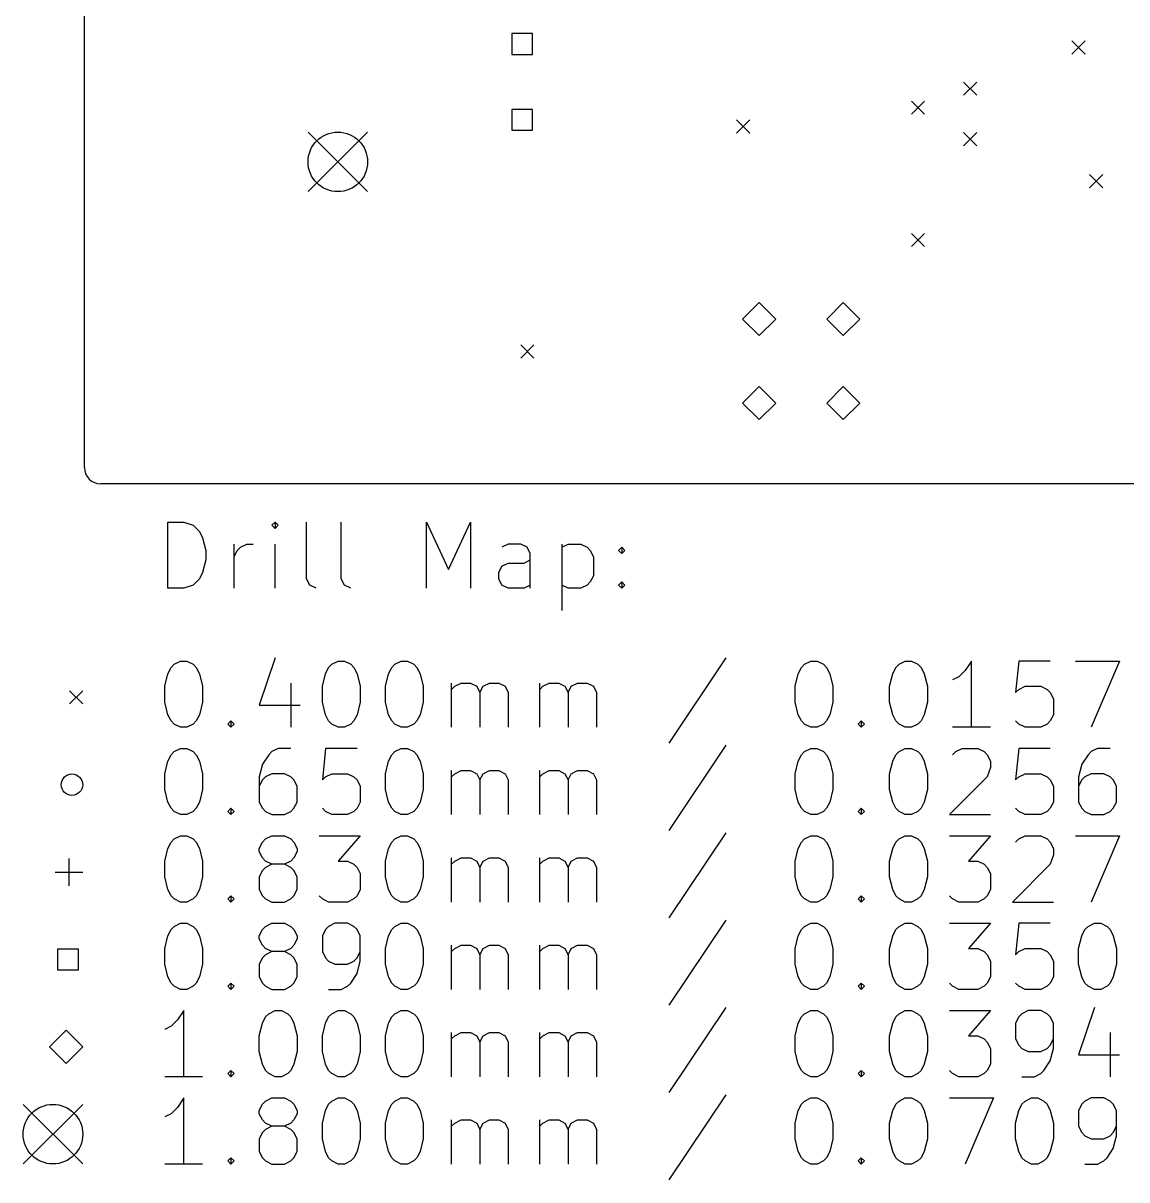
# Model space of a CAD drawing. Extents: x 50.9 to 117.2, y -177.8 to -106.7.
# Drawn here: x 50.88 to 84.24, y -177.5 to -142.55 of the extents above; entities that cross this region are included whole.
import ezdxf

# ---------------------------------------------------------------- set-up
doc = ezdxf.new("R2010")
doc.units = 0
doc.layers.add('BLACK', color=7, linetype='CONTINUOUS')

msp = doc.modelspace()

# ---------------------------------------------------------------- linework, layer by layer
at = {"layer": 'BLACK', "linetype": 'CONTINUOUS'}
for p, q in [((52.732, -155.968), (52.732, -107.168)), ((66.2772, -142.862), (65.6478, -142.862)), ((65.6478, -142.862), (65.6478, -143.491)), ((66.2772, -143.491), (66.2772, -142.862)), ((82.5786, -143.081), (82.9786, -143.481)), ((82.9786, -143.081), (82.5786, -143.481)), ((65.6478, -143.491), (66.2772, -143.491)), ((79.302, -144.326), (79.702, -144.726)), ((79.702, -144.326), (79.302, -144.726)), ((77.7272, -144.898), (78.1272, -145.298)), ((78.1272, -144.898), (77.7272, -145.298)), ((66.2772, -145.152), (65.6478, -145.152)), ((65.6478, -145.152), (65.6478, -145.781)), ((66.2772, -145.781), (66.2772, -145.152)), ((72.444, -145.469), (72.844, -145.869)), ((72.844, -145.469), (72.444, -145.869)), ((59.4925, -145.837), (61.2925, -147.636)), ((61.2925, -145.837), (59.4925, -147.636)), ((65.6478, -145.781), (66.2772, -145.781)), ((79.302, -145.85), (79.702, -146.25)), ((79.702, -145.85), (79.302, -146.25)), ((83.112, -147.12), (83.512, -147.52)), ((83.512, -147.12), (83.112, -147.52)), ((77.7272, -148.898), (78.1272, -149.298)), ((78.1272, -148.898), (77.7272, -149.298)), ((73.1266, -150.986), (72.6266, -151.486)), ((73.6266, -151.486), (73.1266, -150.986)), ((75.6666, -150.986), (75.1666, -151.486)), ((76.1666, -151.486), (75.6666, -150.986)), ((72.6266, -151.486), (73.1266, -151.986)), ((73.1266, -151.986), (73.6266, -151.486)), ((75.1666, -151.486), (75.6666, -151.986)), ((75.6666, -151.986), (76.1666, -151.486)), ((65.9203, -152.268), (66.3203, -152.668)), ((66.3203, -152.268), (65.9203, -152.668)), ((73.1266, -153.526), (72.6266, -154.026)), ((73.6266, -154.026), (73.1266, -153.526)), ((75.6666, -153.526), (75.1666, -154.026)), ((76.1666, -154.026), (75.6666, -153.526)), ((72.6266, -154.026), (73.1266, -154.526)), ((73.1266, -154.526), (73.6266, -154.026)), ((75.1666, -154.026), (75.6666, -154.526)), ((75.6666, -154.526), (76.1666, -154.026)), ((88.8606, -156.468), (53.232, -156.468)), ((55.2582, -159.623), (55.2582, -157.623)), ((55.2582, -157.623), (55.7344, -157.623)), ((55.7344, -157.623), (56.0201, -157.718)), ((58.4963, -157.623), (58.401, -157.718)), ((58.5915, -157.718), (58.4963, -157.623)), ((58.4963, -157.623), (58.4963, -157.813)), ((59.4487, -159.337), (59.4487, -157.623)), ((60.4963, -159.337), (60.4963, -157.623)), ((63.0677, -159.623), (63.0677, -157.623)), ((63.0677, -157.623), (63.7344, -159.051)), ((63.7344, -159.051), (64.401, -157.623)), ((64.401, -157.623), (64.401, -159.623)), ((56.0201, -157.718), (56.2106, -157.908)), ((56.2106, -157.908), (56.3058, -158.099)), ((58.401, -157.718), (58.4963, -157.813)), ((58.4963, -157.813), (58.5915, -157.718)), ((56.3058, -158.099), (56.401, -158.48)), ((57.2582, -159.623), (57.2582, -158.289)), ((57.4487, -158.385), (57.6391, -158.289)), ((57.6391, -158.289), (57.8296, -158.289)), ((58.4963, -159.623), (58.4963, -158.289)), ((65.5439, -158.289), (65.3534, -158.385)), ((65.9249, -158.289), (65.5439, -158.289)), ((66.1153, -158.385), (65.9249, -158.289)), ((67.163, -158.289), (67.163, -160.289)), ((67.163, -158.385), (67.3534, -158.289)), ((67.3534, -158.289), (67.7344, -158.289)), ((67.7344, -158.289), (67.9249, -158.385)), ((56.401, -158.48), (56.401, -158.766)), ((57.2582, -158.67), (57.3534, -158.48)), ((57.3534, -158.48), (57.4487, -158.385)), ((66.2106, -158.575), (66.1153, -158.385)), ((66.2106, -159.623), (66.2106, -158.575)), ((67.9249, -158.385), (68.0201, -158.48)), ((68.0201, -158.48), (68.1153, -158.67)), ((68.1153, -158.67), (68.1153, -159.242)), ((68.8772, -158.48), (68.9725, -158.385)), ((68.9725, -158.575), (68.8772, -158.48)), ((68.9725, -158.385), (69.0677, -158.48)), ((68.9725, -158.385), (68.9725, -158.575)), ((69.0677, -158.48), (68.9725, -158.575)), ((56.401, -158.766), (56.3058, -159.147)), ((65.2582, -159.147), (65.3534, -158.956)), ((65.3534, -158.956), (65.5439, -158.861)), ((65.5439, -158.861), (66.0201, -158.861)), ((66.0201, -158.861), (66.2106, -158.766)), ((56.2106, -159.337), (56.0201, -159.528)), ((56.3058, -159.147), (56.2106, -159.337)), ((59.5439, -159.528), (59.4487, -159.337)), ((60.5915, -159.528), (60.4963, -159.337)), ((65.2582, -159.337), (65.2582, -159.147)), ((65.3534, -159.528), (65.2582, -159.337)), ((68.1153, -159.242), (68.0201, -159.432)), ((55.7344, -159.623), (55.2582, -159.623)), ((56.0201, -159.528), (55.7344, -159.623)), ((59.7344, -159.623), (59.5439, -159.528)), ((60.782, -159.623), (60.5915, -159.528)), ((65.5439, -159.623), (65.3534, -159.528)), ((66.0201, -159.623), (65.5439, -159.623)), ((66.2106, -159.528), (66.0201, -159.623)), ((67.3534, -159.623), (67.163, -159.528)), ((67.7344, -159.623), (67.3534, -159.623)), ((67.9249, -159.528), (67.7344, -159.623)), ((68.0201, -159.432), (67.9249, -159.528)), ((68.8772, -159.528), (68.9725, -159.432)), ((68.9725, -159.623), (68.8772, -159.528)), ((68.9725, -159.432), (69.0677, -159.528)), ((68.9725, -159.432), (68.9725, -159.623)), ((69.0677, -159.528), (68.9725, -159.623)), ((55.4487, -161.918), (55.6391, -161.823)), ((55.6391, -161.823), (55.8296, -161.823)), ((55.8296, -161.823), (56.0201, -161.918)), ((58.4963, -161.728), (58.0201, -163.156)), ((60.2106, -161.918), (60.401, -161.823)), ((60.401, -161.823), (60.5915, -161.823)), ((60.5915, -161.823), (60.782, -161.918)), ((62.1153, -161.918), (62.3058, -161.823)), ((62.3058, -161.823), (62.4963, -161.823)), ((62.4963, -161.823), (62.6868, -161.918)), ((72.1153, -161.728), (70.401, -164.299)), ((74.4963, -161.918), (74.6868, -161.823)), ((74.6868, -161.823), (74.8772, -161.823)), ((74.8772, -161.823), (75.0677, -161.918)), ((77.3534, -161.918), (77.5439, -161.823)), ((77.5439, -161.823), (77.7344, -161.823)), ((77.7344, -161.823), (77.9249, -161.918)), ((79.5439, -161.823), (79.3534, -162.108)), ((79.5439, -163.823), (79.5439, -161.823)), ((80.9725, -161.823), (80.8772, -162.775)), ((81.9249, -161.823), (80.9725, -161.823)), ((82.6868, -161.823), (84.0201, -161.823)), ((84.0201, -161.823), (83.163, -163.823)), ((55.2582, -162.204), (55.3534, -162.013)), ((55.3534, -162.013), (55.4487, -161.918)), ((56.0201, -161.918), (56.1153, -162.013)), ((56.1153, -162.013), (56.2106, -162.204)), ((60.0201, -162.204), (60.1153, -162.013)), ((60.1153, -162.013), (60.2106, -161.918)), ((60.782, -161.918), (60.8772, -162.013)), ((60.8772, -162.013), (60.9725, -162.204)), ((61.9249, -162.204), (62.0201, -162.013)), ((62.0201, -162.013), (62.1153, -161.918)), ((62.6868, -161.918), (62.782, -162.013)), ((62.782, -162.013), (62.8772, -162.204)), ((74.3058, -162.204), (74.401, -162.013)), ((74.401, -162.013), (74.4963, -161.918)), ((75.0677, -161.918), (75.163, -162.013)), ((75.163, -162.013), (75.2582, -162.204)), ((77.163, -162.204), (77.2582, -162.013)), ((77.2582, -162.013), (77.3534, -161.918)), ((77.9249, -161.918), (78.0201, -162.013)), ((78.0201, -162.013), (78.1153, -162.204)), ((79.3534, -162.108), (79.163, -162.299)), ((55.163, -162.585), (55.2582, -162.204)), ((56.2106, -162.204), (56.3058, -162.585)), ((58.9725, -162.489), (58.9725, -163.823)), ((59.9249, -162.585), (60.0201, -162.204)), ((60.9725, -162.204), (61.0677, -162.585)), ((61.8296, -162.585), (61.9249, -162.204)), ((62.8772, -162.204), (62.9725, -162.585)), ((63.8296, -163.823), (63.8296, -162.489)), ((63.9249, -162.585), (64.1153, -162.489)), ((64.1153, -162.489), (64.401, -162.489)), ((64.401, -162.489), (64.5915, -162.585)), ((64.782, -162.585), (64.9725, -162.489)), ((64.9725, -162.489), (65.2582, -162.489)), ((65.2582, -162.489), (65.4487, -162.585)), ((66.4963, -163.823), (66.4963, -162.489)), ((66.5915, -162.585), (66.782, -162.489)), ((66.782, -162.489), (67.0677, -162.489)), ((67.0677, -162.489), (67.2582, -162.585)), ((67.4487, -162.585), (67.6391, -162.489)), ((67.6391, -162.489), (67.9249, -162.489)), ((67.9249, -162.489), (68.1153, -162.585)), ((74.2106, -162.585), (74.3058, -162.204)), ((75.2582, -162.204), (75.3534, -162.585)), ((77.0677, -162.585), (77.163, -162.204)), ((78.1153, -162.204), (78.2106, -162.585)), ((79.163, -162.299), (78.9725, -162.394)), ((52.282, -162.718), (52.682, -163.118)), ((52.682, -162.718), (52.282, -163.118)), ((55.163, -163.061), (55.163, -162.585)), ((56.3058, -162.585), (56.3058, -163.061)), ((59.9249, -163.061), (59.9249, -162.585)), ((61.0677, -162.585), (61.0677, -163.061)), ((61.8296, -163.061), (61.8296, -162.585)), ((62.9725, -162.585), (62.9725, -163.061)), ((63.8296, -162.68), (63.9249, -162.585)), ((64.5915, -162.585), (64.6868, -162.775)), ((64.6868, -162.775), (64.782, -162.585)), ((64.6868, -162.775), (64.6868, -163.823)), ((65.4487, -162.585), (65.5439, -162.775)), ((65.5439, -162.775), (65.5439, -163.823)), ((66.4963, -162.68), (66.5915, -162.585)), ((67.2582, -162.585), (67.3534, -162.775)), ((67.3534, -162.775), (67.4487, -162.585)), ((67.3534, -162.775), (67.3534, -163.823)), ((68.1153, -162.585), (68.2106, -162.775)), ((68.2106, -162.775), (68.2106, -163.823)), ((74.2106, -163.061), (74.2106, -162.585)), ((75.3534, -162.585), (75.3534, -163.061)), ((77.0677, -163.061), (77.0677, -162.585)), ((78.2106, -162.585), (78.2106, -163.061)), ((80.8772, -162.775), (80.9725, -162.68)), ((80.9725, -162.68), (81.163, -162.585)), ((81.163, -162.585), (81.6391, -162.585)), ((81.6391, -162.585), (81.8296, -162.68)), ((81.8296, -162.68), (81.9249, -162.775)), ((81.9249, -162.775), (82.0201, -162.966)), ((55.2582, -163.442), (55.163, -163.061)), ((56.3058, -163.061), (56.2106, -163.442)), ((58.0201, -163.156), (59.2582, -163.156)), ((60.0201, -163.442), (59.9249, -163.061)), ((61.0677, -163.061), (60.9725, -163.442)), ((61.9249, -163.442), (61.8296, -163.061)), ((62.9725, -163.061), (62.8772, -163.442)), ((74.3058, -163.442), (74.2106, -163.061)), ((75.3534, -163.061), (75.2582, -163.442)), ((77.163, -163.442), (77.0677, -163.061)), ((78.2106, -163.061), (78.1153, -163.442)), ((82.0201, -162.966), (82.0201, -163.442)), ((55.3534, -163.632), (55.2582, -163.442)), ((56.2106, -163.442), (56.1153, -163.632)), ((60.1153, -163.632), (60.0201, -163.442)), ((60.9725, -163.442), (60.8772, -163.632)), ((62.0201, -163.632), (61.9249, -163.442)), ((62.8772, -163.442), (62.782, -163.632)), ((74.401, -163.632), (74.3058, -163.442)), ((75.2582, -163.442), (75.163, -163.632)), ((77.2582, -163.632), (77.163, -163.442)), ((78.1153, -163.442), (78.0201, -163.632)), ((82.0201, -163.442), (81.9249, -163.632)), ((55.4487, -163.728), (55.3534, -163.632)), ((55.6391, -163.823), (55.4487, -163.728)), ((55.8296, -163.823), (55.6391, -163.823)), ((56.0201, -163.728), (55.8296, -163.823)), ((56.1153, -163.632), (56.0201, -163.728)), ((57.0677, -163.728), (57.163, -163.632)), ((57.163, -163.823), (57.0677, -163.728)), ((57.163, -163.632), (57.2582, -163.728)), ((57.163, -163.632), (57.163, -163.823)), ((57.2582, -163.728), (57.163, -163.823)), ((60.2106, -163.728), (60.1153, -163.632)), ((60.401, -163.823), (60.2106, -163.728)), ((60.5915, -163.823), (60.401, -163.823)), ((60.782, -163.728), (60.5915, -163.823)), ((60.8772, -163.632), (60.782, -163.728)), ((62.1153, -163.728), (62.0201, -163.632)), ((62.3058, -163.823), (62.1153, -163.728)), ((62.4963, -163.823), (62.3058, -163.823)), ((62.6868, -163.728), (62.4963, -163.823)), ((62.782, -163.632), (62.6868, -163.728)), ((74.4963, -163.728), (74.401, -163.632)), ((74.6868, -163.823), (74.4963, -163.728)), ((74.8772, -163.823), (74.6868, -163.823)), ((75.0677, -163.728), (74.8772, -163.823)), ((75.163, -163.632), (75.0677, -163.728)), ((76.1153, -163.728), (76.2106, -163.632)), ((76.2106, -163.823), (76.1153, -163.728)), ((76.2106, -163.632), (76.3058, -163.728)), ((76.2106, -163.632), (76.2106, -163.823)), ((76.3058, -163.728), (76.2106, -163.823)), ((77.3534, -163.728), (77.2582, -163.632)), ((77.5439, -163.823), (77.3534, -163.728)), ((77.7344, -163.823), (77.5439, -163.823)), ((77.9249, -163.728), (77.7344, -163.823)), ((78.0201, -163.632), (77.9249, -163.728)), ((80.1153, -163.823), (78.9725, -163.823)), ((80.9725, -163.728), (80.8772, -163.632)), ((81.163, -163.823), (80.9725, -163.728)), ((81.6391, -163.823), (81.163, -163.823)), ((81.8296, -163.728), (81.6391, -163.823)), ((81.9249, -163.632), (81.8296, -163.728)), ((55.3534, -164.653), (55.4487, -164.558)), ((55.4487, -164.558), (55.6391, -164.463)), ((55.6391, -164.463), (55.8296, -164.463)), ((55.8296, -164.463), (56.0201, -164.558)), ((56.0201, -164.558), (56.1153, -164.653)), ((58.401, -164.558), (58.3058, -164.653)), ((58.5915, -164.463), (58.401, -164.558)), ((58.9725, -164.463), (58.5915, -164.463)), ((60.0201, -164.463), (59.9249, -165.415)), ((60.9725, -164.463), (60.0201, -164.463)), ((62.0201, -164.653), (62.1153, -164.558)), ((62.1153, -164.558), (62.3058, -164.463)), ((62.3058, -164.463), (62.4963, -164.463)), ((62.4963, -164.463), (62.6868, -164.558)), ((62.6868, -164.558), (62.782, -164.653)), ((72.1153, -164.368), (70.401, -166.939)), ((74.401, -164.653), (74.4963, -164.558)), ((74.4963, -164.558), (74.6868, -164.463)), ((74.6868, -164.463), (74.8772, -164.463)), ((74.8772, -164.463), (75.0677, -164.558)), ((75.0677, -164.558), (75.163, -164.653)), ((77.2582, -164.653), (77.3534, -164.558)), ((77.3534, -164.558), (77.5439, -164.463)), ((77.5439, -164.463), (77.7344, -164.463)), ((77.7344, -164.463), (77.9249, -164.558)), ((77.9249, -164.558), (78.0201, -164.653)), ((78.9725, -164.653), (79.0677, -164.558)), ((79.0677, -164.558), (79.2582, -164.463)), ((79.2582, -164.463), (79.7344, -164.463)), ((79.7344, -164.463), (79.9249, -164.558)), ((79.9249, -164.558), (80.0201, -164.653)), ((80.9725, -164.463), (80.8772, -165.415)), ((81.9249, -164.463), (80.9725, -164.463)), ((83.163, -164.558), (83.0677, -164.653)), ((83.3534, -164.463), (83.163, -164.558)), ((83.7344, -164.463), (83.3534, -164.463)), ((55.163, -165.225), (55.2582, -164.844)), ((55.2582, -164.844), (55.3534, -164.653)), ((56.1153, -164.653), (56.2106, -164.844)), ((56.2106, -164.844), (56.3058, -165.225)), ((58.1153, -164.939), (58.0201, -165.32)), ((58.3058, -164.653), (58.1153, -164.939)), ((61.8296, -165.225), (61.9249, -164.844)), ((61.9249, -164.844), (62.0201, -164.653)), ((62.782, -164.653), (62.8772, -164.844)), ((62.8772, -164.844), (62.9725, -165.225)), ((74.2106, -165.225), (74.3058, -164.844)), ((74.3058, -164.844), (74.401, -164.653)), ((75.163, -164.653), (75.2582, -164.844)), ((75.2582, -164.844), (75.3534, -165.225)), ((77.0677, -165.225), (77.163, -164.844)), ((77.163, -164.844), (77.2582, -164.653)), ((78.0201, -164.653), (78.1153, -164.844)), ((78.1153, -164.844), (78.2106, -165.225)), ((80.0201, -164.653), (80.1153, -164.844)), ((80.1153, -164.844), (80.1153, -165.034)), ((82.8772, -164.939), (82.782, -165.32)), ((83.0677, -164.653), (82.8772, -164.939)), ((55.163, -165.701), (55.163, -165.225)), ((56.3058, -165.225), (56.3058, -165.701)), ((58.0201, -165.32), (58.0201, -166.082)), ((58.2106, -165.32), (58.1153, -165.415)), ((58.401, -165.225), (58.2106, -165.32)), ((58.782, -165.225), (58.401, -165.225)), ((58.9725, -165.32), (58.782, -165.225)), ((59.0677, -165.415), (58.9725, -165.32)), ((59.9249, -165.415), (60.0201, -165.32)), ((60.0201, -165.32), (60.2106, -165.225)), ((60.2106, -165.225), (60.6868, -165.225)), ((60.6868, -165.225), (60.8772, -165.32)), ((60.8772, -165.32), (60.9725, -165.415)), ((61.8296, -165.701), (61.8296, -165.225)), ((62.9725, -165.225), (62.9725, -165.701)), ((63.8296, -166.463), (63.8296, -165.129)), ((63.8296, -165.32), (63.9249, -165.225)), ((63.9249, -165.225), (64.1153, -165.129)), ((64.1153, -165.129), (64.401, -165.129)), ((64.401, -165.129), (64.5915, -165.225)), ((64.5915, -165.225), (64.6868, -165.415)), ((64.6868, -165.415), (64.782, -165.225)), ((64.782, -165.225), (64.9725, -165.129)), ((64.9725, -165.129), (65.2582, -165.129)), ((65.2582, -165.129), (65.4487, -165.225)), ((65.4487, -165.225), (65.5439, -165.415)), ((66.4963, -166.463), (66.4963, -165.129)), ((66.4963, -165.32), (66.5915, -165.225)), ((66.5915, -165.225), (66.782, -165.129)), ((66.782, -165.129), (67.0677, -165.129)), ((67.0677, -165.129), (67.2582, -165.225)), ((67.2582, -165.225), (67.3534, -165.415)), ((67.3534, -165.415), (67.4487, -165.225)), ((67.4487, -165.225), (67.6391, -165.129)), ((67.6391, -165.129), (67.9249, -165.129)), ((67.9249, -165.129), (68.1153, -165.225)), ((68.1153, -165.225), (68.2106, -165.415)), ((74.2106, -165.701), (74.2106, -165.225)), ((75.3534, -165.225), (75.3534, -165.701)), ((77.0677, -165.701), (77.0677, -165.225)), ((78.2106, -165.225), (78.2106, -165.701)), ((80.0201, -165.32), (78.8772, -166.463)), ((80.1153, -165.034), (80.0201, -165.32)), ((80.8772, -165.415), (80.9725, -165.32)), ((80.9725, -165.32), (81.163, -165.225)), ((81.163, -165.225), (81.6391, -165.225)), ((81.6391, -165.225), (81.8296, -165.32)), ((81.8296, -165.32), (81.9249, -165.415)), ((82.782, -165.32), (82.782, -166.082)), ((82.9725, -165.32), (82.8772, -165.415)), ((83.163, -165.225), (82.9725, -165.32)), ((83.5439, -165.225), (83.163, -165.225)), ((83.7344, -165.32), (83.5439, -165.225)), ((83.8296, -165.415), (83.7344, -165.32)), ((58.1153, -165.415), (58.0201, -165.606)), ((59.163, -165.606), (59.0677, -165.415)), ((59.163, -166.082), (59.163, -165.606)), ((60.9725, -165.415), (61.0677, -165.606)), ((61.0677, -165.606), (61.0677, -166.082)), ((64.6868, -165.415), (64.6868, -166.463)), ((65.5439, -165.415), (65.5439, -166.463)), ((67.3534, -165.415), (67.3534, -166.463)), ((68.2106, -165.415), (68.2106, -166.463)), ((81.9249, -165.415), (82.0201, -165.606)), ((82.0201, -165.606), (82.0201, -166.082)), ((82.8772, -165.415), (82.782, -165.606)), ((83.9249, -165.606), (83.8296, -165.415)), ((83.9249, -166.082), (83.9249, -165.606)), ((55.2582, -166.082), (55.163, -165.701)), ((56.3058, -165.701), (56.2106, -166.082)), ((61.9249, -166.082), (61.8296, -165.701)), ((62.9725, -165.701), (62.8772, -166.082)), ((74.3058, -166.082), (74.2106, -165.701)), ((75.3534, -165.701), (75.2582, -166.082)), ((77.163, -166.082), (77.0677, -165.701)), ((78.2106, -165.701), (78.1153, -166.082)), ((55.3534, -166.272), (55.2582, -166.082)), ((55.4487, -166.368), (55.3534, -166.272)), ((55.6391, -166.463), (55.4487, -166.368)), ((56.0201, -166.368), (55.8296, -166.463)), ((56.1153, -166.272), (56.0201, -166.368)), ((56.2106, -166.082), (56.1153, -166.272)), ((57.0677, -166.368), (57.163, -166.272)), ((57.163, -166.463), (57.0677, -166.368)), ((57.163, -166.272), (57.2582, -166.368)), ((57.163, -166.272), (57.163, -166.463)), ((57.2582, -166.368), (57.163, -166.463)), ((58.0201, -166.082), (58.1153, -166.272)), ((58.1153, -166.272), (58.2106, -166.368)), ((58.2106, -166.368), (58.401, -166.463)), ((58.782, -166.463), (58.9725, -166.368)), ((58.9725, -166.368), (59.0677, -166.272)), ((59.0677, -166.272), (59.163, -166.082)), ((60.0201, -166.368), (59.9249, -166.272)), ((60.2106, -166.463), (60.0201, -166.368)), ((60.8772, -166.368), (60.6868, -166.463)), ((60.9725, -166.272), (60.8772, -166.368)), ((61.0677, -166.082), (60.9725, -166.272)), ((62.0201, -166.272), (61.9249, -166.082)), ((62.1153, -166.368), (62.0201, -166.272)), ((62.3058, -166.463), (62.1153, -166.368)), ((62.6868, -166.368), (62.4963, -166.463)), ((62.782, -166.272), (62.6868, -166.368)), ((62.8772, -166.082), (62.782, -166.272)), ((74.401, -166.272), (74.3058, -166.082)), ((74.4963, -166.368), (74.401, -166.272)), ((74.6868, -166.463), (74.4963, -166.368)), ((75.0677, -166.368), (74.8772, -166.463)), ((75.163, -166.272), (75.0677, -166.368)), ((75.2582, -166.082), (75.163, -166.272)), ((76.1153, -166.368), (76.2106, -166.272)), ((76.2106, -166.463), (76.1153, -166.368)), ((76.2106, -166.272), (76.3058, -166.368)), ((76.2106, -166.272), (76.2106, -166.463)), ((76.3058, -166.368), (76.2106, -166.463)), ((77.2582, -166.272), (77.163, -166.082)), ((77.3534, -166.368), (77.2582, -166.272)), ((77.5439, -166.463), (77.3534, -166.368)), ((77.9249, -166.368), (77.7344, -166.463)), ((78.0201, -166.272), (77.9249, -166.368)), ((78.1153, -166.082), (78.0201, -166.272)), ((80.9725, -166.368), (80.8772, -166.272)), ((81.163, -166.463), (80.9725, -166.368)), ((81.8296, -166.368), (81.6391, -166.463)), ((81.9249, -166.272), (81.8296, -166.368)), ((82.0201, -166.082), (81.9249, -166.272)), ((82.782, -166.082), (82.8772, -166.272)), ((82.8772, -166.272), (82.9725, -166.368)), ((82.9725, -166.368), (83.163, -166.463)), ((83.5439, -166.463), (83.7344, -166.368)), ((83.7344, -166.368), (83.8296, -166.272)), ((83.8296, -166.272), (83.9249, -166.082)), ((55.8296, -166.463), (55.6391, -166.463)), ((58.401, -166.463), (58.782, -166.463)), ((60.6868, -166.463), (60.2106, -166.463)), ((62.4963, -166.463), (62.3058, -166.463)), ((74.8772, -166.463), (74.6868, -166.463)), ((77.7344, -166.463), (77.5439, -166.463)), ((78.8772, -166.463), (80.1153, -166.463)), ((81.6391, -166.463), (81.163, -166.463)), ((83.163, -166.463), (83.5439, -166.463)), ((72.1153, -167.008), (70.401, -169.579)), ((55.2582, -167.484), (55.3534, -167.293)), ((55.3534, -167.293), (55.4487, -167.198)), ((55.4487, -167.198), (55.6391, -167.103)), ((55.6391, -167.103), (55.8296, -167.103)), ((55.8296, -167.103), (56.0201, -167.198)), ((56.0201, -167.198), (56.1153, -167.293)), ((56.1153, -167.293), (56.2106, -167.484)), ((58.0201, -167.484), (58.1153, -167.293)), ((58.1153, -167.293), (58.2106, -167.198)), ((58.2106, -167.198), (58.401, -167.103)), ((58.401, -167.103), (58.782, -167.103)), ((58.782, -167.103), (58.9725, -167.198)), ((58.9725, -167.198), (59.0677, -167.293)), ((59.0677, -167.293), (59.163, -167.484)), ((59.8296, -167.103), (61.0677, -167.103)), ((61.0677, -167.103), (60.401, -167.865)), ((61.9249, -167.484), (62.0201, -167.293)), ((62.0201, -167.293), (62.1153, -167.198)), ((62.1153, -167.198), (62.3058, -167.103)), ((62.3058, -167.103), (62.4963, -167.103)), ((62.4963, -167.103), (62.6868, -167.198)), ((62.6868, -167.198), (62.782, -167.293)), ((62.782, -167.293), (62.8772, -167.484)), ((74.3058, -167.484), (74.401, -167.293)), ((74.401, -167.293), (74.4963, -167.198)), ((74.4963, -167.198), (74.6868, -167.103)), ((74.6868, -167.103), (74.8772, -167.103)), ((74.8772, -167.103), (75.0677, -167.198)), ((75.0677, -167.198), (75.163, -167.293)), ((75.163, -167.293), (75.2582, -167.484)), ((77.163, -167.484), (77.2582, -167.293)), ((77.2582, -167.293), (77.3534, -167.198)), ((77.3534, -167.198), (77.5439, -167.103)), ((77.5439, -167.103), (77.7344, -167.103)), ((77.7344, -167.103), (77.9249, -167.198)), ((77.9249, -167.198), (78.0201, -167.293)), ((78.0201, -167.293), (78.1153, -167.484)), ((78.8772, -167.103), (80.1153, -167.103)), ((80.1153, -167.103), (79.4487, -167.865)), ((80.8772, -167.293), (80.9725, -167.198)), ((80.9725, -167.198), (81.163, -167.103)), ((81.163, -167.103), (81.6391, -167.103)), ((81.6391, -167.103), (81.8296, -167.198)), ((81.8296, -167.198), (81.9249, -167.293)), ((81.9249, -167.293), (82.0201, -167.484)), ((82.6868, -167.103), (84.0201, -167.103)), ((84.0201, -167.103), (83.163, -169.103)), ((55.163, -167.865), (55.2582, -167.484)), ((56.2106, -167.484), (56.3058, -167.865)), ((58.0201, -167.579), (58.0201, -167.484)), ((58.1153, -167.769), (58.0201, -167.579)), ((58.2106, -167.865), (58.1153, -167.769)), ((59.0677, -167.769), (58.9725, -167.865)), ((59.163, -167.579), (59.0677, -167.769)), ((59.163, -167.484), (59.163, -167.579)), ((61.8296, -167.865), (61.9249, -167.484)), ((62.8772, -167.484), (62.9725, -167.865)), ((63.8296, -169.103), (63.8296, -167.769)), ((63.9249, -167.865), (64.1153, -167.769)), ((64.1153, -167.769), (64.401, -167.769)), ((64.401, -167.769), (64.5915, -167.865)), ((64.782, -167.865), (64.9725, -167.769)), ((64.9725, -167.769), (65.2582, -167.769)), ((65.2582, -167.769), (65.4487, -167.865)), ((66.4963, -169.103), (66.4963, -167.769)), ((66.5915, -167.865), (66.782, -167.769)), ((66.782, -167.769), (67.0677, -167.769)), ((67.0677, -167.769), (67.2582, -167.865)), ((67.4487, -167.865), (67.6391, -167.769)), ((67.6391, -167.769), (67.9249, -167.769)), ((67.9249, -167.769), (68.1153, -167.865)), ((74.2106, -167.865), (74.3058, -167.484)), ((75.2582, -167.484), (75.3534, -167.865)), ((77.0677, -167.865), (77.163, -167.484)), ((78.1153, -167.484), (78.2106, -167.865)), ((82.0201, -167.674), (81.9249, -167.96)), ((82.0201, -167.484), (82.0201, -167.674)), ((52.267, -167.783), (52.267, -168.613)), ((55.163, -168.341), (55.163, -167.865)), ((56.3058, -167.865), (56.3058, -168.341)), ((58.2106, -168.055), (58.1153, -168.15)), ((58.401, -167.96), (58.2106, -167.865)), ((58.401, -167.96), (58.2106, -168.055)), ((58.782, -167.96), (58.401, -167.96)), ((58.9725, -167.865), (58.782, -167.96)), ((58.9725, -168.055), (58.782, -167.96)), ((59.0677, -168.15), (58.9725, -168.055)), ((60.401, -167.865), (60.6868, -167.865)), ((60.6868, -167.865), (60.8772, -167.96)), ((60.8772, -167.96), (60.9725, -168.055)), ((60.9725, -168.055), (61.0677, -168.246)), ((61.8296, -168.341), (61.8296, -167.865)), ((62.9725, -167.865), (62.9725, -168.341)), ((63.8296, -167.96), (63.9249, -167.865)), ((64.5915, -167.865), (64.6868, -168.055)), ((64.6868, -168.055), (64.782, -167.865)), ((64.6868, -168.055), (64.6868, -169.103)), ((65.4487, -167.865), (65.5439, -168.055)), ((65.5439, -168.055), (65.5439, -169.103)), ((66.4963, -167.96), (66.5915, -167.865)), ((67.2582, -167.865), (67.3534, -168.055)), ((67.3534, -168.055), (67.4487, -167.865)), ((67.3534, -168.055), (67.3534, -169.103)), ((68.1153, -167.865), (68.2106, -168.055)), ((68.2106, -168.055), (68.2106, -169.103)), ((74.2106, -168.341), (74.2106, -167.865)), ((75.3534, -167.865), (75.3534, -168.341)), ((77.0677, -168.341), (77.0677, -167.865)), ((78.2106, -167.865), (78.2106, -168.341)), ((79.4487, -167.865), (79.7344, -167.865)), ((79.7344, -167.865), (79.9249, -167.96)), ((79.9249, -167.96), (80.0201, -168.055)), ((80.0201, -168.055), (80.1153, -168.246)), ((81.9249, -167.96), (80.782, -169.103)), ((51.852, -168.198), (52.682, -168.198)), ((55.2582, -168.722), (55.163, -168.341)), ((56.3058, -168.341), (56.2106, -168.722)), ((58.1153, -168.15), (58.0201, -168.341)), ((58.0201, -168.341), (58.0201, -168.722)), ((59.163, -168.341), (59.0677, -168.15)), ((59.163, -168.722), (59.163, -168.341)), ((61.0677, -168.246), (61.0677, -168.722)), ((61.9249, -168.722), (61.8296, -168.341)), ((62.9725, -168.341), (62.8772, -168.722)), ((74.3058, -168.722), (74.2106, -168.341)), ((75.3534, -168.341), (75.2582, -168.722)), ((77.163, -168.722), (77.0677, -168.341)), ((78.2106, -168.341), (78.1153, -168.722)), ((80.1153, -168.246), (80.1153, -168.722)), ((55.3534, -168.912), (55.2582, -168.722)), ((56.2106, -168.722), (56.1153, -168.912)), ((58.0201, -168.722), (58.1153, -168.912)), ((59.0677, -168.912), (59.163, -168.722)), ((61.0677, -168.722), (60.9725, -168.912)), ((62.0201, -168.912), (61.9249, -168.722)), ((62.8772, -168.722), (62.782, -168.912)), ((74.401, -168.912), (74.3058, -168.722)), ((75.2582, -168.722), (75.163, -168.912)), ((77.2582, -168.912), (77.163, -168.722)), ((78.1153, -168.722), (78.0201, -168.912)), ((80.1153, -168.722), (80.0201, -168.912)), ((55.4487, -169.008), (55.3534, -168.912)), ((55.6391, -169.103), (55.4487, -169.008)), ((55.8296, -169.103), (55.6391, -169.103)), ((56.0201, -169.008), (55.8296, -169.103)), ((56.1153, -168.912), (56.0201, -169.008)), ((57.0677, -169.008), (57.163, -168.912)), ((57.163, -169.103), (57.0677, -169.008)), ((57.163, -168.912), (57.2582, -169.008)), ((57.163, -168.912), (57.163, -169.103)), ((57.2582, -169.008), (57.163, -169.103)), ((58.1153, -168.912), (58.2106, -169.008)), ((58.2106, -169.008), (58.401, -169.103)), ((58.401, -169.103), (58.782, -169.103)), ((58.782, -169.103), (58.9725, -169.008)), ((58.9725, -169.008), (59.0677, -168.912)), ((59.9249, -169.008), (59.8296, -168.912)), ((60.1153, -169.103), (59.9249, -169.008)), ((60.6868, -169.103), (60.1153, -169.103)), ((60.8772, -169.008), (60.6868, -169.103)), ((60.9725, -168.912), (60.8772, -169.008)), ((62.1153, -169.008), (62.0201, -168.912)), ((62.3058, -169.103), (62.1153, -169.008)), ((62.4963, -169.103), (62.3058, -169.103)), ((62.6868, -169.008), (62.4963, -169.103)), ((62.782, -168.912), (62.6868, -169.008)), ((74.4963, -169.008), (74.401, -168.912)), ((74.6868, -169.103), (74.4963, -169.008)), ((74.8772, -169.103), (74.6868, -169.103)), ((75.0677, -169.008), (74.8772, -169.103)), ((75.163, -168.912), (75.0677, -169.008)), ((76.1153, -169.008), (76.2106, -168.912)), ((76.2106, -169.103), (76.1153, -169.008)), ((76.2106, -168.912), (76.3058, -169.008)), ((76.2106, -168.912), (76.2106, -169.103)), ((76.3058, -169.008), (76.2106, -169.103)), ((77.3534, -169.008), (77.2582, -168.912)), ((77.5439, -169.103), (77.3534, -169.008)), ((77.7344, -169.103), (77.5439, -169.103)), ((77.9249, -169.008), (77.7344, -169.103)), ((78.0201, -168.912), (77.9249, -169.008)), ((78.9725, -169.008), (78.8772, -168.912)), ((79.163, -169.103), (78.9725, -169.008)), ((79.7344, -169.103), (79.163, -169.103)), ((79.9249, -169.008), (79.7344, -169.103)), ((80.0201, -168.912), (79.9249, -169.008)), ((80.782, -169.103), (82.0201, -169.103)), ((55.3534, -169.933), (55.4487, -169.838)), ((55.4487, -169.838), (55.6391, -169.743)), ((55.6391, -169.743), (55.8296, -169.743)), ((55.8296, -169.743), (56.0201, -169.838)), ((56.0201, -169.838), (56.1153, -169.933)), ((58.1153, -169.933), (58.2106, -169.838)), ((58.2106, -169.838), (58.401, -169.743)), ((58.401, -169.743), (58.782, -169.743)), ((58.782, -169.743), (58.9725, -169.838)), ((58.9725, -169.838), (59.0677, -169.933)), ((60.1153, -169.838), (60.0201, -169.933)), ((60.3058, -169.743), (60.1153, -169.838)), ((60.6868, -169.743), (60.3058, -169.743)), ((60.8772, -169.838), (60.6868, -169.743)), ((60.9725, -169.933), (60.8772, -169.838)), ((62.0201, -169.933), (62.1153, -169.838)), ((62.1153, -169.838), (62.3058, -169.743)), ((62.3058, -169.743), (62.4963, -169.743)), ((62.4963, -169.743), (62.6868, -169.838)), ((62.6868, -169.838), (62.782, -169.933)), ((72.1153, -169.648), (70.401, -172.219)), ((74.401, -169.933), (74.4963, -169.838)), ((74.4963, -169.838), (74.6868, -169.743)), ((74.6868, -169.743), (74.8772, -169.743)), ((74.8772, -169.743), (75.0677, -169.838)), ((75.0677, -169.838), (75.163, -169.933)), ((77.2582, -169.933), (77.3534, -169.838)), ((77.3534, -169.838), (77.5439, -169.743)), ((77.5439, -169.743), (77.7344, -169.743)), ((77.7344, -169.743), (77.9249, -169.838)), ((77.9249, -169.838), (78.0201, -169.933)), ((78.8772, -169.743), (80.1153, -169.743)), ((80.1153, -169.743), (79.4487, -170.505)), ((80.9725, -169.743), (80.8772, -170.695)), ((81.9249, -169.743), (80.9725, -169.743)), ((82.9725, -169.933), (83.0677, -169.838)), ((83.0677, -169.838), (83.2582, -169.743)), ((83.2582, -169.743), (83.4487, -169.743)), ((83.4487, -169.743), (83.6391, -169.838)), ((83.6391, -169.838), (83.7344, -169.933)), ((55.163, -170.505), (55.2582, -170.124)), ((55.2582, -170.124), (55.3534, -169.933)), ((56.1153, -169.933), (56.2106, -170.124)), ((56.2106, -170.124), (56.3058, -170.505)), ((58.0201, -170.124), (58.1153, -169.933)), ((58.0201, -170.219), (58.0201, -170.124)), ((58.1153, -170.409), (58.0201, -170.219)), ((59.0677, -169.933), (59.163, -170.124)), ((59.163, -170.219), (59.0677, -170.409)), ((59.163, -170.124), (59.163, -170.219)), ((60.0201, -169.933), (59.9249, -170.124)), ((59.9249, -170.124), (59.9249, -170.6)), ((61.0677, -170.124), (60.9725, -169.933)), ((61.0677, -170.886), (61.0677, -170.124)), ((61.8296, -170.505), (61.9249, -170.124)), ((61.9249, -170.124), (62.0201, -169.933)), ((62.782, -169.933), (62.8772, -170.124)), ((62.8772, -170.124), (62.9725, -170.505)), ((74.2106, -170.505), (74.3058, -170.124)), ((74.3058, -170.124), (74.401, -169.933)), ((75.163, -169.933), (75.2582, -170.124)), ((75.2582, -170.124), (75.3534, -170.505)), ((77.0677, -170.505), (77.163, -170.124)), ((77.163, -170.124), (77.2582, -169.933)), ((78.0201, -169.933), (78.1153, -170.124)), ((78.1153, -170.124), (78.2106, -170.505)), ((82.782, -170.505), (82.8772, -170.124)), ((82.8772, -170.124), (82.9725, -169.933)), ((83.7344, -169.933), (83.8296, -170.124)), ((83.8296, -170.124), (83.9249, -170.505)), ((52.5517, -170.523), (51.9223, -170.523)), ((51.9223, -170.523), (51.9223, -171.153)), ((52.5517, -171.153), (52.5517, -170.523)), ((55.163, -170.981), (55.163, -170.505)), ((56.3058, -170.505), (56.3058, -170.981)), ((58.2106, -170.505), (58.1153, -170.409)), ((58.401, -170.6), (58.2106, -170.505)), ((58.9725, -170.505), (58.782, -170.6)), ((59.0677, -170.409), (58.9725, -170.505)), ((61.8296, -170.981), (61.8296, -170.505)), ((62.9725, -170.505), (62.9725, -170.981)), ((63.8296, -171.743), (63.8296, -170.409)), ((63.8296, -170.6), (63.9249, -170.505)), ((63.9249, -170.505), (64.1153, -170.409)), ((64.1153, -170.409), (64.401, -170.409)), ((64.401, -170.409), (64.5915, -170.505)), ((64.5915, -170.505), (64.6868, -170.695)), ((64.6868, -170.695), (64.782, -170.505)), ((64.782, -170.505), (64.9725, -170.409)), ((64.9725, -170.409), (65.2582, -170.409)), ((65.2582, -170.409), (65.4487, -170.505)), ((65.4487, -170.505), (65.5439, -170.695)), ((66.4963, -171.743), (66.4963, -170.409)), ((66.4963, -170.6), (66.5915, -170.505)), ((66.5915, -170.505), (66.782, -170.409)), ((66.782, -170.409), (67.0677, -170.409)), ((67.0677, -170.409), (67.2582, -170.505)), ((67.2582, -170.505), (67.3534, -170.695)), ((67.3534, -170.695), (67.4487, -170.505)), ((67.4487, -170.505), (67.6391, -170.409)), ((67.6391, -170.409), (67.9249, -170.409)), ((67.9249, -170.409), (68.1153, -170.505)), ((68.1153, -170.505), (68.2106, -170.695)), ((74.2106, -170.981), (74.2106, -170.505)), ((75.3534, -170.505), (75.3534, -170.981)), ((77.0677, -170.981), (77.0677, -170.505)), ((78.2106, -170.505), (78.2106, -170.981)), ((79.4487, -170.505), (79.7344, -170.505)), ((79.7344, -170.505), (79.9249, -170.6)), ((80.9725, -170.6), (81.163, -170.505)), ((81.163, -170.505), (81.6391, -170.505)), ((81.6391, -170.505), (81.8296, -170.6)), ((82.782, -170.981), (82.782, -170.505)), ((83.9249, -170.505), (83.9249, -170.981)), ((58.1153, -170.79), (58.0201, -170.981)), ((58.2106, -170.695), (58.1153, -170.79)), ((58.401, -170.6), (58.2106, -170.695)), ((58.782, -170.6), (58.401, -170.6)), ((58.9725, -170.695), (58.782, -170.6)), ((59.0677, -170.79), (58.9725, -170.695)), ((59.163, -170.981), (59.0677, -170.79)), ((59.9249, -170.6), (60.0201, -170.79)), ((60.0201, -170.79), (60.1153, -170.886)), ((60.1153, -170.886), (60.3058, -170.981)), ((60.6868, -170.981), (60.8772, -170.886)), ((60.8772, -170.886), (60.9725, -170.79)), ((60.9725, -170.79), (61.0677, -170.6)), ((60.9725, -171.267), (61.0677, -170.886)), ((64.6868, -170.695), (64.6868, -171.743)), ((65.5439, -170.695), (65.5439, -171.743)), ((67.3534, -170.695), (67.3534, -171.743)), ((68.2106, -170.695), (68.2106, -171.743)), ((79.9249, -170.6), (80.0201, -170.695)), ((80.0201, -170.695), (80.1153, -170.886)), ((80.1153, -170.886), (80.1153, -171.362)), ((80.8772, -170.695), (80.9725, -170.6)), ((81.8296, -170.6), (81.9249, -170.695)), ((81.9249, -170.695), (82.0201, -170.886)), ((82.0201, -170.886), (82.0201, -171.362)), ((51.9223, -171.153), (52.5517, -171.153)), ((55.2582, -171.362), (55.163, -170.981)), ((56.3058, -170.981), (56.2106, -171.362)), ((58.0201, -170.981), (58.0201, -171.362)), ((59.163, -171.362), (59.163, -170.981)), ((60.3058, -170.981), (60.6868, -170.981)), ((60.782, -171.552), (60.9725, -171.267)), ((61.9249, -171.362), (61.8296, -170.981)), ((62.9725, -170.981), (62.8772, -171.362)), ((74.3058, -171.362), (74.2106, -170.981)), ((75.3534, -170.981), (75.2582, -171.362)), ((77.163, -171.362), (77.0677, -170.981)), ((78.2106, -170.981), (78.1153, -171.362)), ((82.8772, -171.362), (82.782, -170.981)), ((83.9249, -170.981), (83.8296, -171.362)), ((55.3534, -171.552), (55.2582, -171.362)), ((55.4487, -171.648), (55.3534, -171.552)), ((56.1153, -171.552), (56.0201, -171.648)), ((56.2106, -171.362), (56.1153, -171.552)), ((57.0677, -171.648), (57.163, -171.552)), ((57.163, -171.552), (57.2582, -171.648)), ((57.163, -171.552), (57.163, -171.743)), ((58.0201, -171.362), (58.1153, -171.552)), ((58.1153, -171.552), (58.2106, -171.648)), ((58.9725, -171.648), (59.0677, -171.552)), ((59.0677, -171.552), (59.163, -171.362)), ((60.6868, -171.648), (60.782, -171.552)), ((62.0201, -171.552), (61.9249, -171.362)), ((62.1153, -171.648), (62.0201, -171.552)), ((62.782, -171.552), (62.6868, -171.648)), ((62.8772, -171.362), (62.782, -171.552)), ((74.401, -171.552), (74.3058, -171.362)), ((74.4963, -171.648), (74.401, -171.552)), ((75.163, -171.552), (75.0677, -171.648)), ((75.2582, -171.362), (75.163, -171.552)), ((76.1153, -171.648), (76.2106, -171.552)), ((76.2106, -171.552), (76.3058, -171.648)), ((76.2106, -171.552), (76.2106, -171.743)), ((77.2582, -171.552), (77.163, -171.362)), ((77.3534, -171.648), (77.2582, -171.552)), ((78.0201, -171.552), (77.9249, -171.648)), ((78.1153, -171.362), (78.0201, -171.552)), ((78.9725, -171.648), (78.8772, -171.552)), ((80.0201, -171.552), (79.9249, -171.648)), ((80.1153, -171.362), (80.0201, -171.552)), ((80.9725, -171.648), (80.8772, -171.552)), ((81.9249, -171.552), (81.8296, -171.648)), ((82.0201, -171.362), (81.9249, -171.552)), ((82.9725, -171.552), (82.8772, -171.362)), ((83.0677, -171.648), (82.9725, -171.552)), ((83.7344, -171.552), (83.6391, -171.648)), ((83.8296, -171.362), (83.7344, -171.552)), ((55.6391, -171.743), (55.4487, -171.648)), ((55.8296, -171.743), (55.6391, -171.743)), ((56.0201, -171.648), (55.8296, -171.743)), ((57.163, -171.743), (57.0677, -171.648)), ((57.2582, -171.648), (57.163, -171.743)), ((58.2106, -171.648), (58.401, -171.743)), ((58.401, -171.743), (58.782, -171.743)), ((58.782, -171.743), (58.9725, -171.648)), ((60.1153, -171.743), (60.4963, -171.743)), ((60.4963, -171.743), (60.6868, -171.648)), ((62.3058, -171.743), (62.1153, -171.648)), ((62.4963, -171.743), (62.3058, -171.743)), ((62.6868, -171.648), (62.4963, -171.743)), ((74.6868, -171.743), (74.4963, -171.648)), ((74.8772, -171.743), (74.6868, -171.743)), ((75.0677, -171.648), (74.8772, -171.743)), ((76.2106, -171.743), (76.1153, -171.648)), ((76.3058, -171.648), (76.2106, -171.743)), ((77.5439, -171.743), (77.3534, -171.648)), ((77.7344, -171.743), (77.5439, -171.743)), ((77.9249, -171.648), (77.7344, -171.743)), ((79.163, -171.743), (78.9725, -171.648)), ((79.7344, -171.743), (79.163, -171.743)), ((79.9249, -171.648), (79.7344, -171.743)), ((81.163, -171.743), (80.9725, -171.648)), ((81.6391, -171.743), (81.163, -171.743)), ((81.8296, -171.648), (81.6391, -171.743)), ((83.2582, -171.743), (83.0677, -171.648)), ((83.4487, -171.743), (83.2582, -171.743)), ((83.6391, -171.648), (83.4487, -171.743)), ((72.1153, -172.288), (70.401, -174.859)), ((83.2582, -172.288), (82.782, -173.716)), ((55.5439, -172.668), (55.3534, -172.859)), ((55.7344, -172.383), (55.5439, -172.668)), ((55.7344, -174.383), (55.7344, -172.383)), ((58.1153, -172.764), (58.2106, -172.573)), ((58.2106, -172.573), (58.3058, -172.478)), ((58.3058, -172.478), (58.4963, -172.383)), ((58.4963, -172.383), (58.6868, -172.383)), ((58.6868, -172.383), (58.8772, -172.478)), ((58.8772, -172.478), (58.9725, -172.573)), ((58.9725, -172.573), (59.0677, -172.764)), ((60.0201, -172.764), (60.1153, -172.573)), ((60.1153, -172.573), (60.2106, -172.478)), ((60.2106, -172.478), (60.401, -172.383)), ((60.401, -172.383), (60.5915, -172.383)), ((60.5915, -172.383), (60.782, -172.478)), ((60.782, -172.478), (60.8772, -172.573)), ((60.8772, -172.573), (60.9725, -172.764)), ((61.9249, -172.764), (62.0201, -172.573)), ((62.0201, -172.573), (62.1153, -172.478)), ((62.1153, -172.478), (62.3058, -172.383)), ((62.3058, -172.383), (62.4963, -172.383)), ((62.4963, -172.383), (62.6868, -172.478)), ((62.6868, -172.478), (62.782, -172.573)), ((62.782, -172.573), (62.8772, -172.764)), ((74.3058, -172.764), (74.401, -172.573)), ((74.401, -172.573), (74.4963, -172.478)), ((74.4963, -172.478), (74.6868, -172.383)), ((74.6868, -172.383), (74.8772, -172.383)), ((74.8772, -172.383), (75.0677, -172.478)), ((75.0677, -172.478), (75.163, -172.573)), ((75.163, -172.573), (75.2582, -172.764)), ((77.163, -172.764), (77.2582, -172.573)), ((77.2582, -172.573), (77.3534, -172.478)), ((77.3534, -172.478), (77.5439, -172.383)), ((77.5439, -172.383), (77.7344, -172.383)), ((77.7344, -172.383), (77.9249, -172.478)), ((77.9249, -172.478), (78.0201, -172.573)), ((78.0201, -172.573), (78.1153, -172.764)), ((78.8772, -172.383), (80.1153, -172.383)), ((80.1153, -172.383), (79.4487, -173.145)), ((80.9725, -172.573), (80.8772, -172.764)), ((81.0677, -172.478), (80.9725, -172.573)), ((81.2582, -172.383), (81.0677, -172.478)), ((81.6391, -172.383), (81.2582, -172.383)), ((81.8296, -172.478), (81.6391, -172.383)), ((81.9249, -172.573), (81.8296, -172.478)), ((82.0201, -172.764), (81.9249, -172.573)), ((52.182, -172.978), (51.682, -173.478)), ((52.682, -173.478), (52.182, -172.978)), ((55.3534, -172.859), (55.163, -172.954)), ((58.0201, -173.145), (58.1153, -172.764)), ((59.0677, -172.764), (59.163, -173.145)), ((59.9249, -173.145), (60.0201, -172.764)), ((60.9725, -172.764), (61.0677, -173.145)), ((61.8296, -173.145), (61.9249, -172.764)), ((62.8772, -172.764), (62.9725, -173.145)), ((74.2106, -173.145), (74.3058, -172.764)), ((75.2582, -172.764), (75.3534, -173.145)), ((77.0677, -173.145), (77.163, -172.764)), ((78.1153, -172.764), (78.2106, -173.145)), ((80.8772, -172.764), (80.8772, -173.24)), ((82.0201, -173.526), (82.0201, -172.764)), ((58.0201, -173.621), (58.0201, -173.145)), ((59.163, -173.145), (59.163, -173.621)), ((59.9249, -173.621), (59.9249, -173.145)), ((61.0677, -173.145), (61.0677, -173.621)), ((61.8296, -173.621), (61.8296, -173.145)), ((62.9725, -173.145), (62.9725, -173.621)), ((63.8296, -174.383), (63.8296, -173.049)), ((63.8296, -173.24), (63.9249, -173.145)), ((63.9249, -173.145), (64.1153, -173.049)), ((64.1153, -173.049), (64.401, -173.049)), ((64.401, -173.049), (64.5915, -173.145)), ((64.5915, -173.145), (64.6868, -173.335)), ((64.6868, -173.335), (64.782, -173.145)), ((64.6868, -173.335), (64.6868, -174.383)), ((64.782, -173.145), (64.9725, -173.049)), ((64.9725, -173.049), (65.2582, -173.049)), ((65.2582, -173.049), (65.4487, -173.145)), ((65.4487, -173.145), (65.5439, -173.335)), ((65.5439, -173.335), (65.5439, -174.383)), ((66.4963, -174.383), (66.4963, -173.049)), ((66.4963, -173.24), (66.5915, -173.145)), ((66.5915, -173.145), (66.782, -173.049)), ((66.782, -173.049), (67.0677, -173.049)), ((67.0677, -173.049), (67.2582, -173.145)), ((67.2582, -173.145), (67.3534, -173.335)), ((67.3534, -173.335), (67.4487, -173.145)), ((67.3534, -173.335), (67.3534, -174.383)), ((67.4487, -173.145), (67.6391, -173.049)), ((67.6391, -173.049), (67.9249, -173.049)), ((67.9249, -173.049), (68.1153, -173.145)), ((68.1153, -173.145), (68.2106, -173.335)), ((68.2106, -173.335), (68.2106, -174.383)), ((74.2106, -173.621), (74.2106, -173.145)), ((75.3534, -173.145), (75.3534, -173.621)), ((77.0677, -173.621), (77.0677, -173.145)), ((78.2106, -173.145), (78.2106, -173.621)), ((79.4487, -173.145), (79.7344, -173.145)), ((79.7344, -173.145), (79.9249, -173.24)), ((79.9249, -173.24), (80.0201, -173.335)), ((80.0201, -173.335), (80.1153, -173.526)), ((80.8772, -173.24), (80.9725, -173.43)), ((81.9249, -173.43), (82.0201, -173.24)), ((83.7344, -173.049), (83.7344, -174.383)), ((51.682, -173.478), (52.182, -173.978)), ((52.182, -173.978), (52.682, -173.478)), ((58.1153, -174.002), (58.0201, -173.621)), ((59.163, -173.621), (59.0677, -174.002)), ((60.0201, -174.002), (59.9249, -173.621)), ((61.0677, -173.621), (60.9725, -174.002)), ((61.9249, -174.002), (61.8296, -173.621)), ((62.9725, -173.621), (62.8772, -174.002)), ((74.3058, -174.002), (74.2106, -173.621)), ((75.3534, -173.621), (75.2582, -174.002)), ((77.163, -174.002), (77.0677, -173.621)), ((78.2106, -173.621), (78.1153, -174.002)), ((80.1153, -173.526), (80.1153, -174.002)), ((80.9725, -173.43), (81.0677, -173.526)), ((81.0677, -173.526), (81.2582, -173.621)), ((81.2582, -173.621), (81.6391, -173.621)), ((81.6391, -173.621), (81.8296, -173.526)), ((81.8296, -173.526), (81.9249, -173.43)), ((81.9249, -173.907), (82.0201, -173.526)), ((82.782, -173.716), (84.0201, -173.716)), ((58.2106, -174.192), (58.1153, -174.002)), ((59.0677, -174.002), (58.9725, -174.192)), ((60.1153, -174.192), (60.0201, -174.002)), ((60.9725, -174.002), (60.8772, -174.192)), ((62.0201, -174.192), (61.9249, -174.002)), ((62.8772, -174.002), (62.782, -174.192)), ((74.401, -174.192), (74.3058, -174.002)), ((75.2582, -174.002), (75.163, -174.192)), ((77.2582, -174.192), (77.163, -174.002)), ((78.1153, -174.002), (78.0201, -174.192)), ((80.1153, -174.002), (80.0201, -174.192)), ((81.7344, -174.192), (81.9249, -173.907)), ((56.3058, -174.383), (55.163, -174.383)), ((57.0677, -174.288), (57.163, -174.192)), ((57.163, -174.383), (57.0677, -174.288)), ((57.163, -174.192), (57.2582, -174.288)), ((57.163, -174.192), (57.163, -174.383)), ((57.2582, -174.288), (57.163, -174.383)), ((58.3058, -174.288), (58.2106, -174.192)), ((58.4963, -174.383), (58.3058, -174.288)), ((58.6868, -174.383), (58.4963, -174.383)), ((58.8772, -174.288), (58.6868, -174.383)), ((58.9725, -174.192), (58.8772, -174.288)), ((60.2106, -174.288), (60.1153, -174.192)), ((60.401, -174.383), (60.2106, -174.288)), ((60.5915, -174.383), (60.401, -174.383)), ((60.782, -174.288), (60.5915, -174.383)), ((60.8772, -174.192), (60.782, -174.288)), ((62.1153, -174.288), (62.0201, -174.192)), ((62.3058, -174.383), (62.1153, -174.288)), ((62.4963, -174.383), (62.3058, -174.383)), ((62.6868, -174.288), (62.4963, -174.383)), ((62.782, -174.192), (62.6868, -174.288)), ((74.4963, -174.288), (74.401, -174.192)), ((74.6868, -174.383), (74.4963, -174.288)), ((74.8772, -174.383), (74.6868, -174.383)), ((75.0677, -174.288), (74.8772, -174.383)), ((75.163, -174.192), (75.0677, -174.288)), ((76.1153, -174.288), (76.2106, -174.192)), ((76.2106, -174.383), (76.1153, -174.288)), ((76.2106, -174.192), (76.3058, -174.288)), ((76.2106, -174.192), (76.2106, -174.383)), ((76.3058, -174.288), (76.2106, -174.383)), ((77.3534, -174.288), (77.2582, -174.192)), ((77.5439, -174.383), (77.3534, -174.288)), ((77.7344, -174.383), (77.5439, -174.383)), ((77.9249, -174.288), (77.7344, -174.383)), ((78.0201, -174.192), (77.9249, -174.288)), ((78.9725, -174.288), (78.8772, -174.192)), ((79.163, -174.383), (78.9725, -174.288)), ((79.7344, -174.383), (79.163, -174.383)), ((79.9249, -174.288), (79.7344, -174.383)), ((80.0201, -174.192), (79.9249, -174.288)), ((81.0677, -174.383), (81.4487, -174.383)), ((81.4487, -174.383), (81.6391, -174.288)), ((81.6391, -174.288), (81.7344, -174.192)), ((55.7344, -175.023), (55.5439, -175.308)), ((55.7344, -177.023), (55.7344, -175.023)), ((58.1153, -175.213), (58.2106, -175.118)), ((58.2106, -175.118), (58.401, -175.023)), ((58.401, -175.023), (58.782, -175.023)), ((58.782, -175.023), (58.9725, -175.118)), ((58.9725, -175.118), (59.0677, -175.213)), ((60.1153, -175.213), (60.2106, -175.118)), ((60.2106, -175.118), (60.401, -175.023)), ((60.401, -175.023), (60.5915, -175.023)), ((60.5915, -175.023), (60.782, -175.118)), ((60.782, -175.118), (60.8772, -175.213)), ((62.0201, -175.213), (62.1153, -175.118)), ((62.1153, -175.118), (62.3058, -175.023)), ((62.3058, -175.023), (62.4963, -175.023)), ((62.4963, -175.023), (62.6868, -175.118)), ((62.6868, -175.118), (62.782, -175.213)), ((72.1153, -174.928), (70.401, -177.499)), ((74.401, -175.213), (74.4963, -175.118)), ((74.4963, -175.118), (74.6868, -175.023)), ((74.6868, -175.023), (74.8772, -175.023)), ((74.8772, -175.023), (75.0677, -175.118)), ((75.0677, -175.118), (75.163, -175.213)), ((77.2582, -175.213), (77.3534, -175.118)), ((77.3534, -175.118), (77.5439, -175.023)), ((77.5439, -175.023), (77.7344, -175.023)), ((77.7344, -175.023), (77.9249, -175.118)), ((77.9249, -175.118), (78.0201, -175.213)), ((78.8772, -175.023), (80.2106, -175.023)), ((80.2106, -175.023), (79.3534, -177.023)), ((81.0677, -175.213), (81.163, -175.118)), ((81.163, -175.118), (81.3534, -175.023)), ((81.3534, -175.023), (81.5439, -175.023)), ((81.5439, -175.023), (81.7344, -175.118)), ((81.7344, -175.118), (81.8296, -175.213)), ((82.9725, -175.118), (82.8772, -175.213)), ((83.163, -175.023), (82.9725, -175.118)), ((83.5439, -175.023), (83.163, -175.023)), ((83.7344, -175.118), (83.5439, -175.023)), ((83.8296, -175.213), (83.7344, -175.118)), ((50.882, -175.218), (52.682, -177.018)), ((52.682, -175.218), (50.882, -177.018)), ((55.5439, -175.308), (55.3534, -175.499)), ((58.0201, -175.404), (58.1153, -175.213)), ((58.0201, -175.499), (58.0201, -175.404)), ((59.0677, -175.213), (59.163, -175.404)), ((59.163, -175.404), (59.163, -175.499)), ((59.9249, -175.785), (60.0201, -175.404)), ((60.0201, -175.404), (60.1153, -175.213)), ((60.8772, -175.213), (60.9725, -175.404)), ((60.9725, -175.404), (61.0677, -175.785)), ((61.8296, -175.785), (61.9249, -175.404)), ((61.9249, -175.404), (62.0201, -175.213)), ((62.782, -175.213), (62.8772, -175.404)), ((62.8772, -175.404), (62.9725, -175.785)), ((74.2106, -175.785), (74.3058, -175.404)), ((74.3058, -175.404), (74.401, -175.213)), ((75.163, -175.213), (75.2582, -175.404)), ((75.2582, -175.404), (75.3534, -175.785)), ((77.0677, -175.785), (77.163, -175.404)), ((77.163, -175.404), (77.2582, -175.213)), ((78.0201, -175.213), (78.1153, -175.404)), ((78.1153, -175.404), (78.2106, -175.785)), ((80.8772, -175.785), (80.9725, -175.404)), ((80.9725, -175.404), (81.0677, -175.213)), ((81.8296, -175.213), (81.9249, -175.404)), ((81.9249, -175.404), (82.0201, -175.785)), ((82.8772, -175.213), (82.782, -175.404)), ((82.782, -175.404), (82.782, -175.88)), ((83.9249, -175.404), (83.8296, -175.213)), ((83.9249, -176.166), (83.9249, -175.404)), ((55.3534, -175.499), (55.163, -175.594)), ((58.1153, -175.689), (58.0201, -175.499)), ((58.2106, -175.785), (58.1153, -175.689)), ((58.401, -175.88), (58.2106, -175.785)), ((58.9725, -175.785), (58.782, -175.88)), ((59.0677, -175.689), (58.9725, -175.785)), ((59.163, -175.499), (59.0677, -175.689)), ((59.9249, -176.261), (59.9249, -175.785)), ((61.0677, -175.785), (61.0677, -176.261)), ((61.8296, -176.261), (61.8296, -175.785)), ((62.9725, -175.785), (62.9725, -176.261)), ((63.8296, -177.023), (63.8296, -175.689)), ((63.8296, -175.88), (63.9249, -175.785)), ((63.9249, -175.785), (64.1153, -175.689)), ((64.1153, -175.689), (64.401, -175.689)), ((64.401, -175.689), (64.5915, -175.785)), ((64.5915, -175.785), (64.6868, -175.975)), ((64.6868, -175.975), (64.782, -175.785)), ((64.782, -175.785), (64.9725, -175.689)), ((64.9725, -175.689), (65.2582, -175.689)), ((65.2582, -175.689), (65.4487, -175.785)), ((65.4487, -175.785), (65.5439, -175.975)), ((66.4963, -177.023), (66.4963, -175.689)), ((66.4963, -175.88), (66.5915, -175.785)), ((66.5915, -175.785), (66.782, -175.689)), ((66.782, -175.689), (67.0677, -175.689)), ((67.0677, -175.689), (67.2582, -175.785)), ((67.2582, -175.785), (67.3534, -175.975)), ((67.3534, -175.975), (67.4487, -175.785)), ((67.4487, -175.785), (67.6391, -175.689)), ((67.6391, -175.689), (67.9249, -175.689)), ((67.9249, -175.689), (68.1153, -175.785)), ((68.1153, -175.785), (68.2106, -175.975)), ((74.2106, -176.261), (74.2106, -175.785)), ((75.3534, -175.785), (75.3534, -176.261)), ((77.0677, -176.261), (77.0677, -175.785)), ((78.2106, -175.785), (78.2106, -176.261)), ((80.8772, -176.261), (80.8772, -175.785)), ((82.0201, -175.785), (82.0201, -176.261)), ((58.1153, -176.07), (58.0201, -176.261)), ((58.2106, -175.975), (58.1153, -176.07)), ((58.401, -175.88), (58.2106, -175.975)), ((58.782, -175.88), (58.401, -175.88)), ((58.9725, -175.975), (58.782, -175.88)), ((59.0677, -176.07), (58.9725, -175.975)), ((59.163, -176.261), (59.0677, -176.07)), ((64.6868, -175.975), (64.6868, -177.023)), ((65.5439, -175.975), (65.5439, -177.023)), ((67.3534, -175.975), (67.3534, -177.023)), ((68.2106, -175.975), (68.2106, -177.023)), ((82.782, -175.88), (82.8772, -176.07)), ((82.8772, -176.07), (82.9725, -176.166)), ((82.9725, -176.166), (83.163, -176.261)), ((83.5439, -176.261), (83.7344, -176.166)), ((83.7344, -176.166), (83.8296, -176.07)), ((83.8296, -176.07), (83.9249, -175.88)), ((83.8296, -176.547), (83.9249, -176.166)), ((58.0201, -176.261), (58.0201, -176.642)), ((59.163, -176.642), (59.163, -176.261)), ((60.0201, -176.642), (59.9249, -176.261)), ((61.0677, -176.261), (60.9725, -176.642)), ((61.9249, -176.642), (61.8296, -176.261)), ((62.9725, -176.261), (62.8772, -176.642)), ((74.3058, -176.642), (74.2106, -176.261)), ((75.3534, -176.261), (75.2582, -176.642)), ((77.163, -176.642), (77.0677, -176.261)), ((78.2106, -176.261), (78.1153, -176.642)), ((80.9725, -176.642), (80.8772, -176.261)), ((82.0201, -176.261), (81.9249, -176.642)), ((83.163, -176.261), (83.5439, -176.261)), ((57.0677, -176.928), (57.163, -176.832)), ((57.163, -176.832), (57.2582, -176.928)), ((57.163, -176.832), (57.163, -177.023)), ((58.0201, -176.642), (58.1153, -176.832)), ((58.1153, -176.832), (58.2106, -176.928)), ((58.9725, -176.928), (59.0677, -176.832)), ((59.0677, -176.832), (59.163, -176.642)), ((60.1153, -176.832), (60.0201, -176.642)), ((60.2106, -176.928), (60.1153, -176.832)), ((60.8772, -176.832), (60.782, -176.928)), ((60.9725, -176.642), (60.8772, -176.832)), ((62.0201, -176.832), (61.9249, -176.642)), ((62.1153, -176.928), (62.0201, -176.832)), ((62.782, -176.832), (62.6868, -176.928)), ((62.8772, -176.642), (62.782, -176.832)), ((74.401, -176.832), (74.3058, -176.642)), ((74.4963, -176.928), (74.401, -176.832)), ((75.163, -176.832), (75.0677, -176.928)), ((75.2582, -176.642), (75.163, -176.832)), ((76.1153, -176.928), (76.2106, -176.832)), ((76.2106, -176.832), (76.3058, -176.928)), ((76.2106, -176.832), (76.2106, -177.023)), ((77.2582, -176.832), (77.163, -176.642)), ((77.3534, -176.928), (77.2582, -176.832)), ((78.0201, -176.832), (77.9249, -176.928)), ((78.1153, -176.642), (78.0201, -176.832)), ((81.0677, -176.832), (80.9725, -176.642)), ((81.163, -176.928), (81.0677, -176.832)), ((81.8296, -176.832), (81.7344, -176.928)), ((81.9249, -176.642), (81.8296, -176.832)), ((83.5439, -176.928), (83.6391, -176.832)), ((83.6391, -176.832), (83.8296, -176.547)), ((56.3058, -177.023), (55.163, -177.023)), ((57.163, -177.023), (57.0677, -176.928)), ((57.2582, -176.928), (57.163, -177.023)), ((58.2106, -176.928), (58.401, -177.023)), ((58.401, -177.023), (58.782, -177.023)), ((58.782, -177.023), (58.9725, -176.928)), ((60.401, -177.023), (60.2106, -176.928)), ((60.5915, -177.023), (60.401, -177.023)), ((60.782, -176.928), (60.5915, -177.023)), ((62.3058, -177.023), (62.1153, -176.928)), ((62.4963, -177.023), (62.3058, -177.023)), ((62.6868, -176.928), (62.4963, -177.023)), ((74.6868, -177.023), (74.4963, -176.928)), ((74.8772, -177.023), (74.6868, -177.023)), ((75.0677, -176.928), (74.8772, -177.023)), ((76.2106, -177.023), (76.1153, -176.928)), ((76.3058, -176.928), (76.2106, -177.023)), ((77.5439, -177.023), (77.3534, -176.928)), ((77.7344, -177.023), (77.5439, -177.023)), ((77.9249, -176.928), (77.7344, -177.023)), ((81.3534, -177.023), (81.163, -176.928)), ((81.5439, -177.023), (81.3534, -177.023)), ((81.7344, -176.928), (81.5439, -177.023)), ((82.9725, -177.023), (83.3534, -177.023)), ((83.3534, -177.023), (83.5439, -176.928))]:
    msp.add_line(p, q, dxfattribs=at)
at = {"layer": 'BLACK'}
for centre, radius in [((60.3925, -146.737), 0.9), ((52.357, -165.558), 0.325), ((51.782, -176.118), 0.9)]:
    msp.add_circle(centre, radius, dxfattribs=at)
msp.add_arc((53.232, -155.968), 0.5, -180, -90, dxfattribs=at)

doc.saveas('drawing.dxf')
